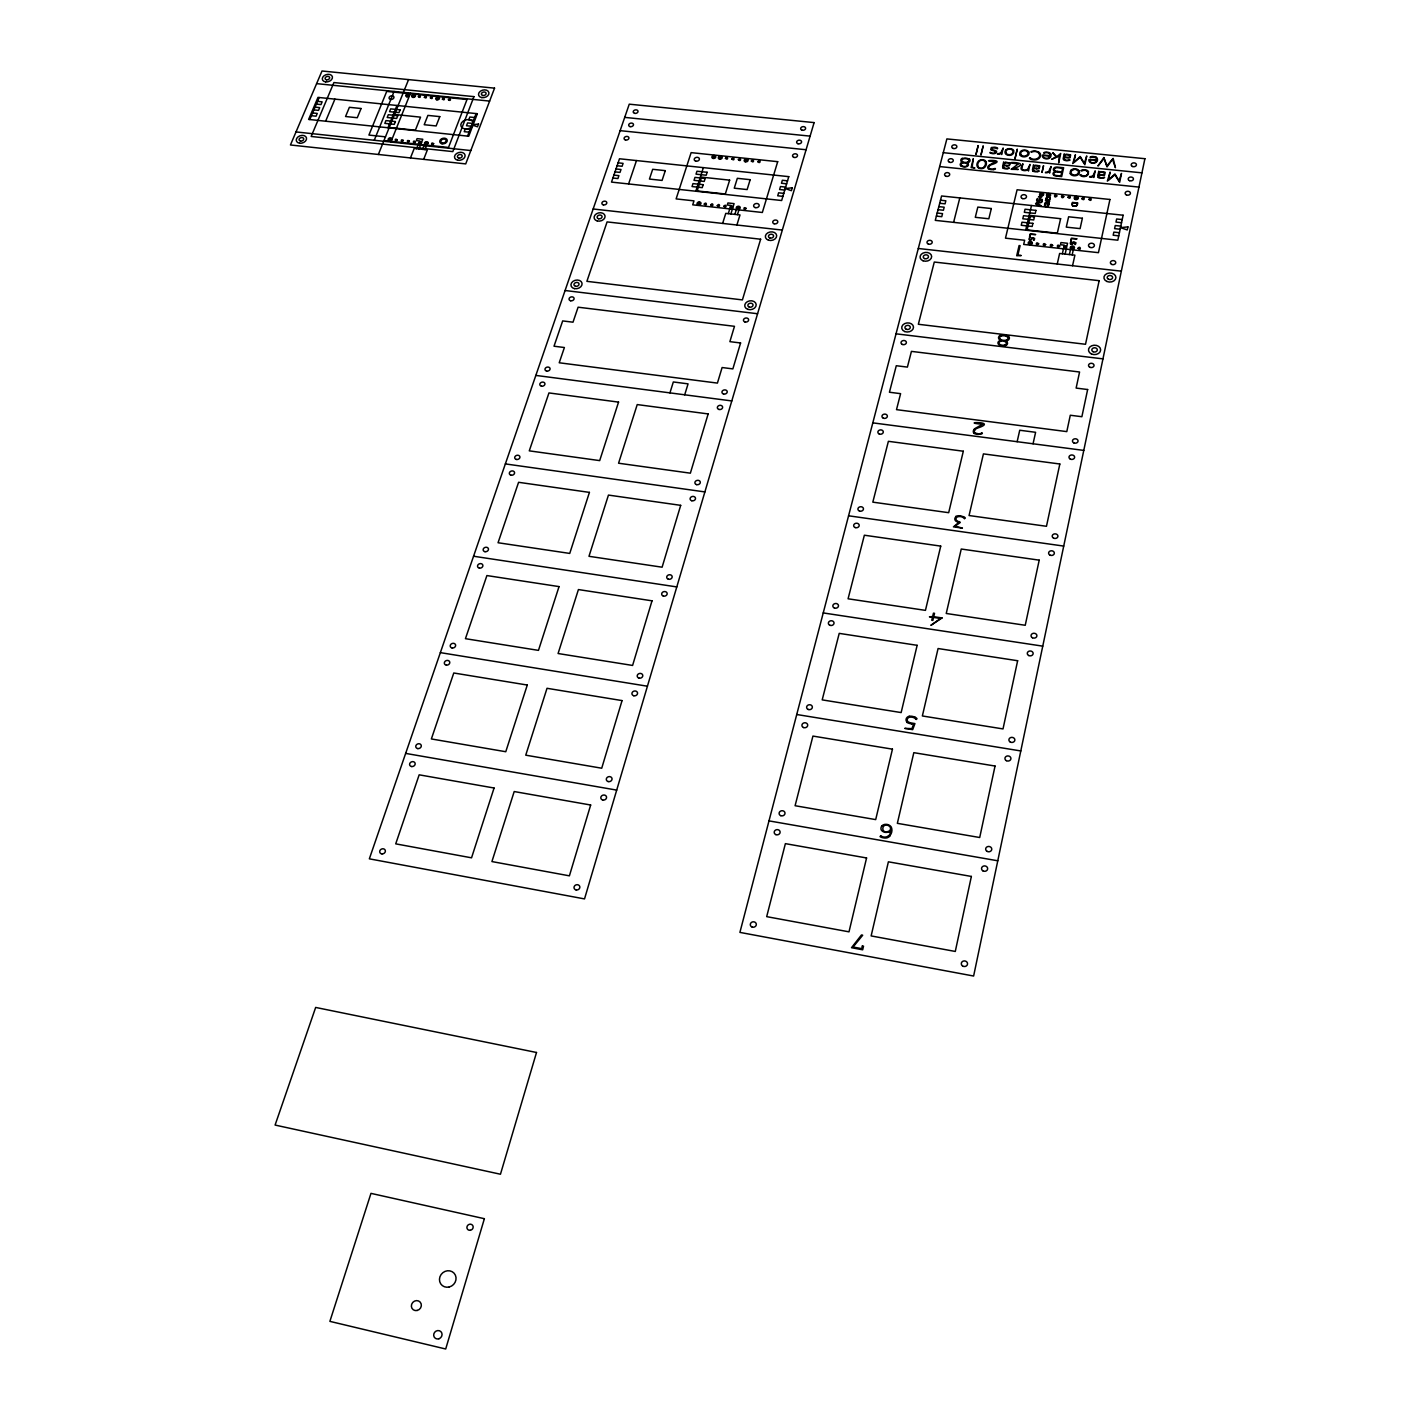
<?xml version="1.0" encoding="UTF-8"?>
<svg xmlns="http://www.w3.org/2000/svg" width="1420" height="1420" viewBox="0 0 1420 1420"><rect width="100%" height="100%" fill="white"/><g stroke="black" fill="none" stroke-linecap="round" stroke-linejoin="round"><path stroke-width="1.5" d="M1097.891 175.352L1098.778 171.181L1099.346 172.423A3.443 2.538 -2.2 0 1 1100.802 171.607L1105.221 172.335L1104.636 175.015A4.579 3.372 -2.2 0 1 1101.956 175.175M1099.257 173.187L1098.991 174.447L1102.026 174.749M1093.311 175.92L1093.808 177.482L1095.228 170.844L1093.666 174.216A3.923 2.893 -2.4 0 1 1092.406 176.08M1069.384 254.553L1070.609 249.068L1073.396 249.37L1072.171 254.872M1033.05 443.786L1035.606 432.301L1019.737 430.242L1017.146 441.709M1072.562 265.717L1074.887 255.156L1059.622 253.47L1057.243 263.996M1062.355 253.772L1064.29 245.145L1060.456 244.737L1060.935 242.571L1067.538 243.281L1065.124 254.091M1044.818 205.012L1045.049 204.072M1048.528 204.427L1048.297 205.368A2.343 1.739 -3.1 0 1 1047.978 206.06A1.953 1.455 -3 0 1 1047.197 206.504L1044.907 205.847M1039.848 199.9L1041.819 199.688L1041.747 201.622L1042.244 199.474L1039.688 199.013L1037.984 201.409L1039.156 201.143A3.319 2.467 -3.3 0 0 1039.795 199.9M1025.684 230.217L1031.506 205.51M1002.715 165.98L1003.692 161.862L1004.295 163.087A2.609 1.935 -4.1 0 1 1005.75 162.306M953.619 222.337L959.813 197.877M734.868 214.367L736.483 209.13L739.074 209.415L737.459 214.651M684.706 394.813L688.061 383.861L673.328 381.962L669.938 392.878M736.891 225.017L739.997 214.935L725.762 213.373L722.638 223.419M728.3 213.639L730.856 205.403L727.288 205.012L727.928 202.953L734.087 203.628L730.892 213.941M695.8 191.256L703.361 167.631M628.598 183.925L636.497 160.549M467.535 136.107L476.144 113.582M422.627 149.366L424.58 144.414L426.976 144.68L425.041 149.615M423.675 159.359L427.385 149.863L414.214 148.461L410.469 157.94M416.557 148.709L419.628 140.935L416.308 140.598L417.072 138.645L422.787 139.249L418.953 148.976M390.873 142.035L410.522 93.117M387.962 127.782L396.961 105.488M378.359 154.478L408.57 79.609M374.259 140.26L394.086 91.448M325.642 121.197L334.925 99.116M309.791 119.546L319.145 97.518M1031.328 239.199L1031.346 239.163A4.793 3.603 -3.2 0 0 1031.612 238.72M1073.378 242.305L1075.828 242.571A3.195 2.414 -2.3 0 1 1075.526 244.062A2.378 1.793 -2.2 0 1 1075.064 244.577L1074.763 244.453A2.077 1.562 -2.2 0 0 1075.277 243.903L1074.177 242.128M1032.109 238.01L1034.541 238.294A3.177 2.396 -3.1 0 1 1034.221 239.767A2.361 1.775 -3.1 0 1 1033.76 240.282L1033.458 240.157A2.059 1.544 -3.1 0 0 1033.973 239.607L1032.908 237.85M880.684 835.883L880.027 836.628A7.828 6.869 -2.3 0 0 883.346 837.818A7.828 6.887 -2.3 0 0 887.163 837.818A7.384 6.497 -2.3 0 0 890.056 835.883M1072.348 243.796L1072.615 243.459A4.828 3.621 -2.4 0 0 1072.881 242.998M1049.54 199.332L1049.362 199.741A1.935 1.438 -3.1 0 0 1049.859 199.332A2.378 1.775 -3.1 0 0 1049.611 197.22M997.195 148.692L997.674 148.248A5.005 3.674 -4.4 0 0 996.29 147.52A7.011 5.147 -4.4 0 0 994.568 147.201L991.337 147.52L990.698 149.561A3.088 2.272 -4.4 0 0 991.533 150.112A9.851 7.224 -4.4 0 0 992.207 150.343L993.183 150.626A7.899 5.822 -4.4 0 1 994.071 150.839L995.544 151.745L994.692 152.97M916.308 719.39L917.018 718.768A5.201 4.455 -2.4 0 0 915.101 717.189M964.642 518.566L965.316 517.998A4.988 4.047 -2.7 0 0 963.452 516.578M1030.032 157.904L1029.411 158.277A4.81 3.532 -3.6 0 0 1031.044 159.359A7.473 5.485 -3.6 0 0 1036.6 159.714A6.195 4.544 -3.6 0 0 1040.505 156.023A6.195 4.544 -3.6 0 0 1038.322 151.798M1069.508 157.123L1069.65 155.046L1066.136 154.815A3.248 2.378 -3 0 0 1064.68 155.756L1064.45 157.034L1067.449 157.318A3.674 2.698 -3 0 0 1069.455 157.23M1070.13 157.496L1070.644 154.922L1066.384 154.194A3.408 2.503 -3 0 0 1064.822 155.029L1064.255 153.804L1063.349 157.922A3.514 2.574 -3 0 0 1063.722 159.892A5.236 3.852 -3 0 0 1068.248 160.549A5.396 3.958 -3 0 0 1069.988 160.176L1069.721 159.643A3.301 2.414 -3 0 1 1068.195 160.105C1065.319 161.72 1061.13 156.306 1067.343 157.815A4.526 3.319 -3 0 0 1070.059 157.655M1080.371 174.909L1081.028 174.642A3.142 2.308 -2.5 0 0 1082.04 175.53A4.278 3.142 -2.5 0 0 1085.537 175.743A3.941 2.911 -2.5 0 0 1087.081 174.909M1030.689 239.731L1029.589 239.465M887.89 831.605C879.867 833.788 882.122 821.257 889.293 826.138A3.514 3.088 -2.2 0 1 888.068 831.516M1070.822 243.725L1072.224 244.275A2.964 2.236 -2.3 0 0 1073.112 243.21M1005.75 162.288L1010.099 163.069L1009.354 165.643A4.313 3.177 -4.1 0 1 1006.78 165.803M1071.816 244.382L1070.786 244.169M1089.744 159.892C1103.482 158.046 1092.814 165.732 1090.081 161.383M1084.951 169.832L1084.809 169.814A4.153 3.071 -2.6 0 0 1081.099 170.471M1036.653 168.323L1033.653 168.021L1033.938 166.779A3.231 2.396 -3.5 0 1 1035.375 165.82L1038.943 166.105L1038.641 168.181A3.674 2.698 -3.5 0 1 1036.671 168.27M1006.762 165.874C1000.532 164.188 1004.401 169.726 1007.49 168.181A3.053 2.254 -4.1 0 0 1008.999 167.702L1009.336 168.252A5.733 4.224 -4.1 0 1 1007.437 168.731M1036.547 168.82C1030.352 167.169 1034.31 172.69 1037.363 171.128A3.284 2.432 -3.5 0 0 1038.89 170.666L1039.227 171.199A7.224 5.325 -3.5 0 1 1037.452 171.696M1101.92 175.246C1095.654 173.613 1099.719 179.133 1102.79 177.571A4.384 3.231 -2.2 0 0 1104.316 177.092L1104.6 177.642A5.449 4.011 -2.2 0 1 1102.896 178.139M1057.403 171.429L1061.823 171.855L1062.639 168.199L1058.219 167.773A5.485 4.047 -3.1 0 0 1055.45 167.844M1056.657 176.098L1061.663 176.595L1063.633 167.737L1058.344 167.223A6.248 4.615 -3.1 0 0 1054.865 167.382A3.159 2.325 -3.1 0 0 1055.504 171.554M316.607 83.638L489.634 101.086M624.711 117.381L810.092 136.125M943.27 152.685L1141.946 172.849M620.132 130.658L806.063 149.739M317.512 101.352L322.145 101.832L320.973 104.583L316.34 104.104M474.653 117.523L469.86 117.026L468.778 119.83L473.57 120.327M939.649 166.566L1138.964 187.085M394.511 114.452L420.551 117.15L415.368 130.214L389.257 127.48M315.062 107.139L319.695 107.618L318.524 110.369L313.891 109.89M472.381 123.416L467.588 122.919L466.505 125.741L471.316 126.238M312.595 112.943L317.246 113.422L316.074 116.191L311.424 115.695M470.127 129.344L465.316 128.847L464.233 131.669L469.044 132.166M385.477 136.835L368.916 135.077L386.719 91.412L467.02 99.507L448.507 147.449L383.968 140.58M618.091 162.838L623.096 163.371L622.102 166.282L617.096 165.749M787.532 180.819L782.349 180.269L781.462 183.251L786.644 183.801M940.484 200.22L945.844 200.788L945.063 203.841L939.703 203.273M1122.208 219.567L1116.652 218.982L1115.978 222.088L1121.534 222.691M295.999 131.936L470.819 150.555M615.996 168.962L621.001 169.495L620.007 172.406L615.002 171.873M785.668 187.085L780.485 186.535L779.598 189.517L784.781 190.067M938.833 206.628L944.194 207.196L943.412 210.249L938.052 209.681M1120.806 226.117L1115.25 225.531L1114.593 228.655L1120.149 229.241M613.901 175.104L618.907 175.636L617.913 178.565L612.908 178.015M783.787 193.368L778.604 192.8L777.716 195.8L782.899 196.351M937.182 213.035L942.543 213.621L941.762 216.692L936.383 216.106M1119.421 232.702L1113.848 232.099L1113.173 235.223L1118.747 235.827M593.152 208.988L782.313 230.076M918.296 248.482L1121.339 271.167M1037.842 201.409L1036.706 200.664M565.071 290.514L757.57 313.731M896.038 333.824L1102.967 358.87M535.837 375.412L731.779 400.937M872.803 422.858L1083.78 450.406M505.36 463.914L704.888 491.923M848.574 515.797L1063.722 546.079M473.552 556.232L676.79 586.922M823.227 612.925L1042.759 646.153M1037.825 201.09L1037.345 200.912A2.201 1.633 -3.2 0 1 1037.984 198.729L1037.7 198.516A2.804 2.094 -3.2 0 0 1036.706 200.628M911.445 723.898L913.557 724.253L911.942 728.637L904.788 728.371L912.669 729.649L914.942 723.579L911.924 723.082A14.75 12.585 -2.4 0 1 909.67 722.585L907.983 721.715A3.231 2.769 -2.5 0 1 908.853 717.437A6.141 5.254 -2.4 0 1 916.148 719.478M440.36 652.632L647.431 686.215M796.744 714.509L1020.803 750.949M405.658 753.399L616.706 790.106M768.983 820.884L997.781 860.786M1029.518 239.873L1030.956 239.98A2.946 2.219 -3.2 0 0 1031.843 238.915M1081.294 170.648L1081.809 171.039A3.248 2.396 -2.6 0 1 1083.158 170.453A4.242 3.124 -2.5 0 1 1086.655 170.79M994.976 168.43L995.473 168.873A4.81 3.55 -4.3 0 1 993.574 169.637M981.788 432.887L982.374 433.455A5.716 4.526 -2.9 0 1 980.102 434.36M1046.238 199.262L1047.907 199.35L1046.522 199.208A1.935 1.438 -3.1 0 1 1047.534 197.256L1049.291 197.415A1.988 1.473 -3.1 0 1 1049.859 198.694M1046.096 198.942L1046.096 198.906A2.308 1.722 -3.1 0 1 1047.445 196.954A2.059 1.526 -3.1 0 1 1049.522 197.273M997.213 148.674A6.39 4.704 -4.4 0 0 995.97 148.088L992.083 147.822L992.172 149.686A4.402 3.231 -4.4 0 0 992.935 149.916L993.734 150.147A5.147 3.781 -4.4 0 1 996.29 151.088A2.059 1.509 -4.4 0 1 995.225 153.36A4.366 3.213 -4.4 0 1 991.124 153.271A5.201 3.816 -4.4 0 1 989.793 152.774L990.255 152.33A6.195 4.544 -4.4 0 0 991.48 152.916A4.242 3.124 -4.4 0 0 994.728 153.076M1000.301 153.129A3.301 2.432 -4.3 0 1 997.798 153.608L997.444 154.177A4.775 3.514 -4.3 0 0 999.644 153.999A3.461 2.556 -4.3 0 0 1001.206 152.987L1001.668 154.514L1003.212 147.999L1001.544 151.319A4.171 3.071 -4.3 0 1 1000.319 153.147M1006.088 153.04A4.242 3.124 -4.1 0 1 1006.691 150.218A3.142 2.308 -4.1 0 1 1008.147 149.349A3.39 2.485 -4.1 0 1 1011.785 149.703A3.816 2.804 -4.1 0 1 1012.833 150.804A4.242 3.124 -4.1 0 1 1012.194 153.537A5.023 3.692 -4.1 0 1 1010.667 154.514A3.958 2.911 -4.1 0 1 1007.064 154.123A4.366 3.213 -4.1 0 1 1005.999 153.076M1013.685 150.538A4.438 3.266 -4.1 0 0 1012.318 149.207A5.84 4.295 -4.1 0 0 1007.845 148.816A4.81 3.532 -4.1 0 0 1006.017 149.81M1013.454 150.609A4.721 3.461 -4.1 0 1 1011.058 155.153A4.952 3.639 -4.1 0 1 1006.478 154.585A4.153 3.053 -4.1 0 1 1005.254 153.254A4.668 3.443 -4.1 0 1 1006.106 149.863M1027.53 152.188A3.301 2.432 -3.8 0 0 1023.057 150.804A3.159 2.308 -3.8 0 0 1021.566 151.62A3.674 2.698 -3.8 0 0 1020.998 154.46M1020.891 154.496A4.384 3.231 -3.8 0 0 1021.938 155.561A3.816 2.804 -3.8 0 0 1025.542 155.88A4.384 3.213 -3.8 0 0 1027.033 155.082A3.674 2.698 -3.8 0 0 1027.672 152.206M1028.612 151.94A5.272 3.869 -3.8 0 0 1027.21 150.644A5.822 4.278 -3.8 0 0 1022.737 150.236A5.84 4.295 -3.8 0 0 1020.838 151.23A5.112 3.763 -3.8 0 0 1019.986 154.691M1028.755 151.887A4.828 3.55 -3.8 0 1 1026.021 156.573A4.828 3.55 -3.8 0 1 1019.773 154.762M1038.144 152.011A6.177 4.544 -3.6 0 0 1030.849 151.745L1031.31 152.277A5.289 3.887 -3.6 0 1 1037.878 152.348M1030.157 157.815A5.289 3.887 -3.6 0 0 1038.446 157.798A4.988 3.656 -3.6 0 0 1039.28 153.91M1037.771 152.348A4.775 3.514 -3.6 0 1 1039.405 153.857M1050.871 154.052A5.289 3.887 -3.4 0 0 1049.451 152.756A6.301 4.633 -3.4 0 0 1047.126 152.206L1046.895 152.153A4.81 3.532 -3.4 0 0 1045.173 152.153A3.461 2.538 -3.4 0 0 1043.629 152.845L1043.966 153.307A3.816 2.804 -3.4 0 1 1049.912 154.23A3.479 2.556 -3.4 0 1 1050.179 155.614L1042.528 155.099A4.881 3.585 -3.4 0 0 1042.617 156.839A4.597 3.372 -3.4 0 0 1048.368 158.703A4.917 3.621 -3.4 0 0 1050.694 154.105M1089.939 161.241A4.864 3.568 -2.4 0 1 1089.761 159.892M1096.009 157.088A6.39 4.686 -2.5 0 0 1093.595 156.626L1093.471 156.573A5.431 3.994 -2.5 0 0 1091.696 156.555A3.585 2.627 -2.5 0 0 1090.063 157.247L1090.418 157.726A3.834 2.822 -2.5 0 1 1096.435 158.649A4.579 3.372 -2.5 0 1 1096.772 160.052L1088.98 159.537A4.349 3.195 -2.5 0 0 1089.158 161.294A4.366 3.195 -2.5 0 0 1094.856 163.016A4.952 3.639 -2.5 0 0 1097.216 158.543M1095.938 157.176A5.343 3.923 -2.5 0 1 1097.376 158.472M962.405 161.649A2.308 1.704 -4.9 0 1 963.097 158.898A5.147 3.799 -4.9 0 1 968.262 159.466M967.748 162.075A5.076 3.745 -4.9 0 1 962.476 161.596M968.316 159.413A2.308 1.704 -4.9 0 1 967.765 162.111M961.695 165.678A1.988 1.473 -4.9 0 1 962.316 163.229A4.189 3.088 -4.9 0 1 966.913 163.744A2.236 1.651 -4.9 0 1 966.31 166.246A4.224 3.124 -4.9 0 1 961.748 165.643M962.92 162.519A3.266 2.414 -4.9 0 1 962.334 158.206M962.582 158.543A6.053 4.455 -4.9 0 1 968.937 159.129M969.327 158.862A3.266 2.414 -4.9 0 1 966.736 162.927A3.55 2.627 -4.9 0 1 968.192 163.815M968.103 163.85A2.698 1.988 -4.9 0 1 966.807 166.584A5.307 3.923 -4.9 0 1 961.091 165.998M961.038 166.034A2.769 2.041 -4.9 0 1 961.038 163.087M961.091 163.105A3.159 2.325 -4.9 0 1 962.902 162.59M977.812 165.927A7.987 5.893 -4.5 0 1 978.912 161.773A3.799 2.804 -4.6 0 1 980.457 160.549A3.319 2.449 -4.6 0 1 984.397 160.957A3.799 2.804 -4.6 0 1 985.338 162.395A7.242 5.343 -4.6 0 1 984.308 166.53M984.521 166.619A3.692 2.733 -4.6 0 1 980.652 168.11A3.692 2.733 -4.6 0 1 977.652 165.945M989.385 165.927A7.437 5.502 -4.3 0 1 991.036 164.844C1010.703 158.436 973.871 160.584 995.651 161.631L990.521 164.454A6.674 4.934 -4.3 0 0 988.622 165.678A3.568 2.645 -4.4 0 0 988.356 168.873A6.709 4.952 -4.4 0 0 993.556 169.53M988.888 168.554A3.372 2.485 -4.3 0 1 989.474 165.98M989.225 168.465A3.905 2.876 -4.4 0 0 991.337 169.033A5.361 3.958 -4.3 0 0 995.083 168.572M1003.106 167.968A3.319 2.449 -4.1 0 1 1002.804 165.998M1007.401 168.643A5.13 3.781 -4.1 0 1 1002.999 168.128M1032.908 170.897A3.514 2.591 -3.5 0 1 1032.642 168.945L1033.511 164.791L1034.044 166.016A3.408 2.503 -3.5 0 1 1035.499 165.199L1039.866 165.927L1039.227 168.572A4.526 3.337 -3.5 0 1 1036.582 168.731M1037.417 171.571A5.236 3.852 -3.5 0 1 1032.802 171.057M1048.191 171.696A3.337 2.467 -3.3 0 1 1045.67 172.175L1045.386 172.743A4.224 3.106 -3.3 0 0 1047.534 172.583A3.514 2.591 -3.3 0 0 1049.114 171.554L1049.593 173.116L1051.084 166.513L1049.416 169.85A4.082 3 -3.3 0 1 1048.262 171.749M1054.936 170.666A2.343 1.722 -3.1 0 1 1055.486 167.951M1057.421 171.376A5.378 3.958 -3.1 0 1 1054.812 170.773M1055.113 172.157A4.704 3.479 -3.1 0 1 1057.634 172.033L1061.698 172.406L1060.9 175.956L1056.853 175.565A4.704 3.461 -3.1 0 1 1054.492 174.926A2.29 1.686 -3.1 0 1 1055.131 172.21M1056.657 176.027A5.343 3.941 -3.1 0 1 1053.693 175.281M1053.8 175.192A2.769 2.041 -3.1 0 1 1055.397 171.696M1073.396 169.584A3.195 2.343 -2.7 0 0 1071.922 170.453A4.278 3.159 -2.7 0 0 1071.301 173.346A4.438 3.266 -2.7 0 0 1072.331 174.447A4.011 2.946 -2.7 0 0 1076.023 174.837A5.112 3.763 -2.8 0 0 1077.62 173.897A4.313 3.177 -2.7 0 0 1078.188 171.074A3.869 2.858 -2.7 0 0 1077.123 169.921M1073.413 169.637A3.443 2.538 -2.7 0 1 1077.088 169.938M1079.04 170.79A5.343 3.941 -2.7 0 0 1077.62 169.477A5.893 4.349 -2.7 0 0 1073.076 169.033A5.911 4.349 -2.7 0 0 1071.177 170.045M1079.2 170.755A4.899 3.603 -2.7 0 1 1076.484 175.494A4.899 3.603 -2.7 0 1 1070.13 173.63M1070.431 173.542A5.343 3.941 -2.7 0 1 1071.248 170.08M1088.572 171.731A5.343 3.941 -2.6 0 0 1087.134 170.4A5.627 4.153 -2.5 0 0 1084.933 169.868M1088.093 171.891A4.544 3.355 -2.5 0 1 1085.963 176.222A4.544 3.355 -2.5 0 1 1080.016 175.086M1087.063 174.891A4.562 3.355 -2.6 0 0 1087.702 171.962A5.786 4.26 -2.6 0 0 1086.619 170.826M1091.803 176.932A4.899 3.603 -2.4 0 1 1089.566 177.109L1089.921 176.524A3.071 2.254 -2.4 0 0 1092.388 176.062M1093.276 175.902A3.585 2.645 -2.4 0 1 1091.82 176.968M1099.204 173.169A3.266 2.414 -2.2 0 1 1100.695 172.228L1104.227 172.459L1104.103 174.571A3.71 2.733 -2.2 0 1 1102.062 174.695M1098.281 177.358A3.55 2.609 -2.2 0 1 1097.979 175.37M1102.843 178.032A5.289 3.887 -2.2 0 1 1098.175 177.518M975.167 429.532A8.84 7.011 -2.8 0 1 977.155 428.201C1000.621 420.675 956.796 422.237 982.658 424.225L976.534 427.668A7.916 6.284 -2.9 0 0 974.262 429.177M974.546 432.851A4.011 3.177 -2.9 0 1 975.274 429.586M977.457 433.544A4.633 3.674 -3 0 1 974.954 432.745M981.912 433.047A6.354 5.041 -2.9 0 1 977.421 433.686M980.066 434.236A7.97 6.319 -3 0 1 973.925 433.331M973.907 433.242A4.242 3.372 -3 0 1 974.351 429.248M955.926 516.773A3.852 3.124 -2.8 0 0 955.624 520.874A5.822 4.721 -2.7 0 0 958.944 522.311L953.441 526.856L962.405 528.098L955.021 526.252L960.275 522.471L959.547 521.69A5.822 4.721 -2.7 0 1 956.459 520.696M955.678 516.401A6.993 5.68 -2.7 0 1 963.204 516.845M964.428 518.673A5.857 4.757 -2.7 0 0 957.453 516.845A3.071 2.503 -2.8 0 0 956.619 520.554M907.025 722.106A4.242 3.621 -2.5 0 1 907.149 717.331A3.585 3.071 -2.5 0 1 909.261 716.319M911.462 723.756A9.265 7.916 -2.5 0 1 906.794 722.336M909.244 716.266A8.502 7.277 -2.4 0 1 915.03 717.295M888.476 831.96A5.591 4.917 -2.3 0 1 881.199 829.884A5.396 4.739 -2.3 0 1 882.157 825.517M882.335 825.623A4.42 3.887 -2.3 0 1 884.536 824.434A6.301 5.538 -2.3 0 1 891.281 827.043A10.242 8.999 -2.4 0 1 889.825 835.723M888.015 836.22A5.893 5.183 -2.3 0 1 880.773 835.794M888.157 836.362A8.271 7.277 -2.4 0 0 890.535 832.191A10.756 9.461 -2.5 0 0 890.784 830.913L890.802 830.505A4.171 3.656 -2.2 0 1 888.636 832.297M1000.408 339.416A2.698 2.077 -3.1 0 1 1001.224 335.99M1001.26 336.078A5.964 4.615 -3 0 1 1007.277 336.842A2.787 2.165 -3 0 1 1006.602 340.161M1006.531 340.019A5.964 4.597 -3 0 1 1000.496 339.344M1000.408 341.421A4.721 3.656 -3 0 1 1005.68 342.007A2.556 1.988 -3 0 1 1005.04 345.078M1000.337 341.315A2.325 1.81 -3 0 0 999.644 344.297A5.041 3.905 -3 0 0 1004.969 344.936M1001.064 340.445A3.745 2.893 -3.1 0 1 1000.39 335.191M1000.639 335.564A7.064 5.467 -3 0 1 1008.076 336.451M1008.537 336.114A3.816 2.946 -3 0 1 1005.52 341.031A3.728 2.893 -3 0 1 1007.135 342.149A3.106 2.414 -3 0 1 1005.644 345.575M1005.608 345.486A6.23 4.81 -3 0 1 998.917 344.687A3.142 2.432 -3.1 0 1 998.917 341.155A3.692 2.858 -3 0 1 1001.047 340.534M1075.561 206.006A2.609 1.935 -2.5 0 1 1073.13 205.758A2.325 1.722 -2.5 0 1 1072.437 205.012A2.858 2.13 -2.5 0 1 1072.402 204.001L1072.668 202.74L1077.319 203.22L1077.034 204.48A3.426 2.556 -2.5 0 1 1076.573 205.456A2.68 2.006 -2.5 0 1 1072.899 205.793M1075.721 206.344A3.088 2.29 -2.5 0 0 1077.425 204.551L1077.744 202.971L1072.402 202.403L1072.047 203.983A3.088 2.29 -2.5 0 0 1072.845 206.042M1029.322 239.856A2.84 2.13 -3.1 0 1 1029.589 237.69A3.585 2.698 -3.1 0 1 1030.121 237.016L1030.405 237.211A1.97 1.473 -3.1 0 0 1029.766 237.797M1031.417 238.649A6.195 4.651 -3 0 1 1031.896 237.921M1070.716 241.915A3.621 2.716 -2.2 0 1 1071.354 241.311L1071.656 241.506A1.988 1.491 -2.3 0 0 1071.017 242.074M1070.591 244.151A2.858 2.148 -2.2 0 1 1070.822 241.986M1072.686 242.944A6.23 4.686 -2.1 0 1 1073.165 242.199M448.418 99.755C451.684 102.453 450.601 96.223 448.418 99.755M442.383 99.151C445.649 101.814 444.495 95.672 442.401 99.081M436.366 98.548C439.898 101.015 438.23 95.14 436.401 98.406M433.668 143.633C431.591 147.431 430.295 140.935 433.668 143.633M430.366 97.927C433.668 100.554 432.354 94.501 430.384 97.802M427.597 142.976C425.964 146.668 423.834 140.544 427.597 142.976M421.509 142.337C420.355 139.249 417.338 145.195 421.474 142.532M424.349 97.323C427.739 99.932 426.337 93.809 424.349 97.323M418.367 96.72C421.562 99.4 420.48 93.205 418.367 96.649M415.439 141.698C413.149 145.479 412.279 138.911 415.439 141.769M757.836 161.756C760.942 164.915 760.712 158.064 757.854 161.685M412.368 96.116C415.598 98.708 414.658 92.655 412.404 95.974M409.386 141.041C407.7 144.751 405.889 138.397 409.368 141.112M746.139 208.403C744.115 212.29 742.482 205.421 746.139 208.403M751.34 161.081C754.57 164.188 754.02 157.425 751.34 161.01M406.386 95.513C409.794 98.069 408.321 92.016 406.404 95.442M403.315 140.402C401.256 144.219 399.978 137.722 403.315 140.474M744.843 160.389C748.216 163.495 747.168 156.75 744.861 160.318M397.28 139.763C395.399 143.438 393.766 137.207 397.28 139.763M738.365 159.714C741.382 162.892 741.258 156.129 738.382 159.643M736.927 207.764C739.891 211.048 739.838 204.196 736.944 207.622M391.245 139.124C389.541 142.816 387.589 136.675 391.245 139.124M731.886 159.04C735.187 162.164 734.353 155.348 731.886 159.04M730.359 207.054C733.856 210.089 732.667 203.486 730.395 206.912M1088.838 199.439C1092.282 202.882 1091.519 195.889 1088.856 199.368M725.425 158.365C728.762 161.454 727.874 154.745 725.425 158.365M723.809 206.326C726.916 209.574 726.703 202.669 723.827 206.255M1078.011 248.34C1081.472 251.837 1080.726 244.826 1078.046 248.198M1081.862 198.711C1085.217 202.19 1084.774 194.948 1081.862 198.711M718.964 157.691C722.389 160.744 721.324 154.017 718.964 157.691M717.278 205.616C720.543 208.829 719.922 201.817 717.278 205.616M1070.964 247.577C1073.91 251.251 1074.39 243.903 1070.964 247.577M1074.905 197.983C1078.401 201.338 1077.514 194.522 1074.94 197.841M710.745 204.906C713.994 208.119 713.248 201.267 710.763 204.835M715.13 156.928C713.284 160.637 711.455 154.105 715.13 156.928M1063.917 246.796C1067.077 250.417 1066.97 243.228 1063.953 246.654M1067.946 197.256C1071.017 200.806 1071.124 193.67 1067.964 197.185M704.231 204.178C707.55 207.32 706.645 200.628 704.267 204.036M1059.693 246.104C1056.924 249.955 1056.356 242.554 1059.693 246.104M1063.775 196.599C1061.645 200.415 1059.977 193.333 1063.775 196.599M697.717 203.468C700.699 206.734 700.734 199.776 697.735 203.397M1052.664 245.323C1049.735 249.245 1049.416 241.737 1052.664 245.411M1056.835 195.871C1054.084 199.705 1053.48 192.41 1056.835 195.942M1045.652 244.559C1042.546 248.411 1042.457 241.027 1045.652 244.559M1049.912 195.143C1048.776 191.718 1045.226 197.788 1049.877 195.356M1043.008 194.416C1040.328 198.161 1039.635 191.025 1043.008 194.416M1038.659 243.796C1035.624 247.666 1035.464 240.193 1038.659 243.867M1031.666 243.015C1029.394 246.902 1027.885 239.696 1031.666 243.015M1110.049 172.299L1108.523 179.932L1114.931 173.95L1119.102 180.926L1121.498 173.417L1119.652 182.328L1114.913 174.784L1107.351 181.121L1110.049 172.299M1075.419 154.869L1073.84 162.43L1080.247 156.484L1084.33 163.371L1086.744 155.934L1084.862 164.755L1080.212 157.318L1072.686 163.584L1075.419 154.869M1127.924 226.88L1127.267 229.933L1120.486 227.644L1127.924 226.88M1144.91 158.703L973.623 976.037L739.909 932.39L946.874 138.911L1144.91 158.703M1123.131 215.219L1117.824 240.193L935.283 220.366L941.584 195.978L1123.131 215.219M1087.649 389.524L1081.88 416.717L1070.29 415.243L1066.793 431.609L896.499 409.652L900.599 393.659L889.435 392.239L896.286 365.721L907.398 367.105L911.427 351.379L1079.573 372.005L1076.129 388.086L1087.649 389.524M971.369 876.442L955.287 951.453L871.134 935.922L888.387 861.816L971.369 876.442M995.047 766.037L979.711 837.516L897.351 823.334L913.823 752.671L995.047 766.037M1017.643 660.726L1003.017 728.922L922.361 715.964L938.07 648.532L1017.643 660.726M1039.209 560.154L1025.24 625.279L946.235 613.476L961.251 549.025L1039.209 560.154M1059.835 464.003L1046.469 526.288L969.061 515.531L983.421 453.885L1059.835 464.003M1099.151 280.681L1085.519 344.279L918.349 324.275L934.289 262.043L1099.151 280.681M1109.943 199.474L1098.441 252.671L1023.678 244.435L1024.654 240.264L1005.484 238.169L1017.093 189.765L1109.943 199.474M1059.338 156.093L1058.681 162.803L1060.74 153.466L1056.817 156.644L1052.77 152.721L1056.072 157.016L1051.67 159.306L1059.338 156.093M1076.786 238.844L1071.656 238.595L1070.786 240.885L1071.39 238.258L1076.786 238.844M1082.377 218.254L1080.087 228.62L1066.278 227.129L1068.621 216.781L1082.377 218.254M1043.522 165.767L1042.031 172.37L1043.522 165.767M1060.616 218.68L1057.314 233.182L1027.104 229.898L1030.494 215.449L1060.616 218.68M1027.991 169.53L1028.47 171.021L1029.997 164.436L1028.382 167.844A3.461 2.556 -3.7 0 1 1025.932 170.027A3.461 2.556 -3.7 0 1 1022.329 169.388A3.568 2.645 -3.7 0 1 1022.063 167.507L1022.915 163.744L1021.229 167.471A4.011 2.946 -3.7 0 0 1021.566 169.69A4.704 3.479 -3.7 0 0 1026.376 170.4A3.692 2.716 -3.7 0 0 1027.991 169.53M1048.847 204.231L1048.563 205.421A2.308 1.722 -3.1 0 1 1047.303 206.77A2.201 1.633 -3 0 1 1045.209 206.504A2.308 1.722 -3 0 1 1044.552 204.995L1044.854 203.823L1048.847 204.231M1049.131 202.971L1045.084 202.758L1049.078 200.894C1037.505 199.954 1058.166 199.758 1045.67 202.599L1049.131 202.971M1017.199 149.331L1015.034 158.614L1017.199 149.331M1039.919 197.06L1039.99 198.179L1041.712 196.972L1040.221 195.712L1038.499 196.918L1039.919 197.06M942.063 617.948L930.863 625.35L940.537 618.481L933.561 617.434L932.851 620.433L931.769 620.274L932.479 617.274L929.443 616.812L932.656 616.528L933.455 613.156L934.52 613.316L933.739 616.688L942.063 617.948M1040.807 205.634C1024.619 202.776 1053.001 200.557 1036.351 203.521L1040.807 205.634M1035.535 234.566L1030.441 234.318L1029.553 236.608L1030.174 233.98L1035.535 234.566M1018.158 169.441L1011.164 169.317L1018.424 163.815C994.905 161.827 1037.452 161.188 1012.389 168.873L1018.158 169.441M1021.086 255.529L1016.702 255.76L1019.098 245.553L1020.093 245.66L1017.856 255.174L1021.086 255.529M862.366 945.951L861.745 948.631L853.065 947.016L862.703 935.212L861.461 934.981L851.503 947.708L862.668 949.803L863.52 946.164L862.366 945.951M1032.908 223.366L1032.18 226.472L1021.246 225.283L1021.974 222.195L1032.908 223.366M1034.434 216.869L1033.707 219.958L1022.79 218.786L1023.518 215.698L1034.434 216.869M1035.943 210.391L1035.233 213.462L1024.317 212.308L1025.045 209.219L1035.943 210.391M1004.118 163.85L1003.816 165.093L1006.798 165.377A3.497 2.574 -4.1 0 0 1008.892 165.288A1.881 1.385 -4.1 0 0 1009.212 163.264A3.337 2.467 -4.1 0 0 1005.591 162.945A3.585 2.645 -4.1 0 0 1004.118 163.85M866.573 857.964L849 931.839L766.693 916.645L785.384 843.64L866.573 857.964M892.452 749.156L875.696 819.606L795.093 805.726L812.932 736.075L892.452 749.156M917.143 645.319L901.15 712.574L822.198 699.882L839.22 633.373L917.143 645.319M940.732 546.114L925.449 610.369L848.077 598.796L864.354 535.216L940.732 546.114M963.31 451.223L948.684 512.691L872.821 502.147L888.387 441.318L963.31 451.223M978.149 145.621L976.037 154.319L978.149 145.621M983.119 146.1L981.025 154.798L983.119 146.1M973.268 158.88L971.12 167.631L974.883 168.004L972.132 167.116L973.268 158.88M991.337 208.545L988.835 218.769L975.292 217.313L977.83 207.089L991.337 208.545M536.511 1052.486L500.461 1174.233L275.089 1125.066L315.666 1007.437L536.511 1052.486M814.104 122.599L584.525 898.913L369.342 858.834L629.255 104.175L814.104 122.599M788.774 176.648L781.657 200.522L611.505 182.097L619.493 158.774L788.774 176.648M740.583 342.983L732.862 368.898L722.106 367.531L717.419 383.098L559.214 362.774L564.397 347.527L554.013 346.214L562.675 320.92L573.005 322.198L578.1 307.199L734.477 326.316L729.88 341.652L740.583 342.983M484.38 1218.697L445.702 1349L329.884 1321.363L370.975 1193.368L484.38 1218.697M792.289 187.795L791.419 190.688L785.224 188.54L792.289 187.795M590.667 805.016L569.402 875.838L491.923 861.567L514.2 791.543L590.667 805.016M622.049 700.592L601.725 768.22L525.755 755.174L547.019 688.292L622.049 700.592M652.011 600.82L632.592 665.447L558.078 653.519L578.419 589.566L652.011 600.82M680.695 505.342L662.11 567.201L588.981 556.303L608.452 495.083L680.695 505.342M708.154 413.93L690.368 473.179L618.57 463.222L637.225 404.576L708.154 413.93M760.641 239.217L742.411 299.904L586.886 281.337L607.085 221.91L760.641 239.217M777.698 161.667L762.345 212.485L692.712 204.835L693.972 200.859L676.115 198.906L691.132 152.632L777.698 161.667M750.168 179.683L747.133 189.57L734.264 188.185L737.335 178.316L750.168 179.683M729.649 180.145L725.318 193.99L697.149 190.937L701.569 177.145L729.649 180.145M703.166 184.689L702.226 187.653L692.037 186.552L692.978 183.606L703.166 184.689M705.154 178.476L704.213 181.44L694.025 180.34L694.984 177.393L705.154 178.476M707.125 172.281L706.202 175.228L696.013 174.145L696.971 171.216L707.125 172.281M494.071 788.011L471.547 857.822L395.718 843.853L419.166 774.823L494.071 788.011M527.281 685.043L505.768 751.73L431.361 738.95L453.779 672.991L527.281 685.043M559.036 586.602L538.464 650.378L465.441 638.68L486.9 575.561L559.036 586.602M589.424 492.385L569.74 553.427L498.047 542.742L518.584 482.303L589.424 492.385M618.552 402.108L599.684 460.612L529.269 450.85L548.954 392.932L618.552 402.108M665.288 170.648L662.075 180.429L649.437 179.062L652.685 169.299L665.288 170.648M478.522 124.055L477.475 126.806L471.866 124.8L478.522 124.055M494.55 88.146L465.724 163.904L290.443 144.982L322.003 71L494.55 88.146M477.351 113.706L468.742 136.231L308.619 119.422L317.973 97.394L477.351 113.706M473.96 96.631L452.82 151.603L311.158 136.462L333.913 82.555L473.96 96.631M439.792 116.617L436.135 125.954L424.207 124.712L427.899 115.393L439.792 116.617M395.399 121.57L394.281 124.356L384.82 123.362L385.956 120.576L395.399 121.57M397.76 115.695L396.642 118.481L387.198 117.505L388.317 114.718L397.76 115.695M400.103 109.855L399.002 112.624L389.559 111.665L390.677 108.879L400.103 109.855M361.07 108.506L357.272 117.736L345.557 116.511L349.391 107.299L361.07 108.506M1103.855 157.567L1097.926 166.016L1104.121 158.472L1107.05 166.885L1112.481 159.271L1115.428 167.684L1113.173 158.454L1106.872 165.909L1103.855 157.567M1050.054 156.111L1043.256 155.454A4.828 3.55 -3.3 0 0 1043.451 156.803A3.532 2.591 -3.4 0 0 1047.072 158.294A3.532 2.591 -3.4 0 0 1050.179 156.111M390.713 99.453A2.503 1.793 -15.8 0 0 393.926 96.95A2.503 1.793 -15.8 0 0 389.896 96.454A2.503 1.793 -15.8 0 0 390.713 99.453M442.064 143.793A3.834 2.769 -15.1 0 0 447.229 140.19A3.834 2.769 -15.1 0 0 441.194 139.071A3.834 2.769 -15.1 0 0 442.064 143.793M442.49 142.959A2.68 1.935 -15.1 0 0 446.093 140.438A2.68 1.935 -15.1 0 0 441.886 139.639A2.68 1.935 -15.1 0 0 442.49 142.959M425.609 144.52A1.917 1.385 -15.4 0 0 428.201 142.71A1.917 1.385 -15.4 0 0 425.201 142.16A1.917 1.385 -15.4 0 0 425.609 144.52M406.901 96.791A1.881 1.349 -15.5 0 0 409.457 95.016A1.881 1.349 -15.5 0 0 406.51 94.483A1.881 1.349 -15.5 0 0 406.901 96.791M412.883 97.394A1.881 1.349 -15.4 0 0 415.439 95.619A1.881 1.349 -15.4 0 0 412.474 95.087A1.881 1.349 -15.4 0 0 412.883 97.394M436.898 99.826A1.881 1.349 -15 0 0 439.454 98.051A1.881 1.349 -15 0 0 436.472 97.518A1.881 1.349 -15 0 0 436.898 99.826M389.382 140.669A1.899 1.367 -16 0 0 391.831 138.752A1.899 1.367 -16 0 0 388.76 138.379A1.899 1.367 -16 0 0 389.382 140.669M576.094 889.932A2.964 2.627 -17.7 0 0 579.786 886.541A2.964 2.627 -17.7 0 0 574.922 885.53A2.964 2.627 -17.7 0 0 576.094 889.932M602.683 800.01A2.911 2.52 -15.3 0 0 606.535 796.957A2.911 2.52 -15.3 0 0 601.867 795.697A2.911 2.52 -15.3 0 0 602.683 800.01M411.693 766.552A2.858 2.414 -21.9 0 0 415.084 763.161A2.858 2.414 -21.9 0 0 410.398 762.558A2.858 2.414 -21.9 0 0 411.693 766.552M381.998 853.917A2.911 2.503 -24.7 0 0 385.228 850.225A2.911 2.503 -24.7 0 0 380.382 849.888A2.911 2.503 -24.7 0 0 381.998 853.917M608.186 781.568A2.893 2.503 -14.8 0 0 612.02 778.533A2.893 2.503 -14.8 0 0 607.352 777.29A2.893 2.503 -14.8 0 0 608.186 781.568M633.781 695.747A2.84 2.414 -13.1 0 0 637.527 692.818A2.84 2.414 -13.1 0 0 632.929 691.647A2.84 2.414 -13.1 0 0 633.781 695.747M446.377 665.128A2.787 2.325 -19.2 0 0 449.696 661.88A2.787 2.325 -19.2 0 0 445.081 661.329A2.787 2.325 -19.2 0 0 446.377 665.128M417.817 748.606A2.84 2.396 -21.3 0 0 421.207 745.251A2.84 2.396 -21.3 0 0 416.539 744.666A2.84 2.396 -21.3 0 0 417.817 748.606M639.035 678.121A2.84 2.396 -12.8 0 0 642.763 675.21A2.84 2.396 -12.8 0 0 638.183 674.074A2.84 2.396 -12.8 0 0 639.035 678.121M663.3 596.045A2.787 2.308 -11.6 0 0 667.169 593.436A2.787 2.308 -11.6 0 0 662.785 592.087A2.787 2.308 -11.6 0 0 663.3 596.045M479.392 568.106A2.716 2.219 -17.1 0 0 482.835 565.142A2.716 2.219 -17.1 0 0 478.398 564.379A2.716 2.219 -17.1 0 0 479.392 568.106M452.057 647.964A2.769 2.308 -18.8 0 0 455.589 644.911A2.769 2.308 -18.8 0 0 451.098 644.094A2.769 2.308 -18.8 0 0 452.057 647.964M668.323 579.2A2.769 2.29 -11.4 0 0 672.175 576.609A2.769 2.29 -11.4 0 0 667.808 575.278A2.769 2.29 -11.4 0 0 668.323 579.2M691.717 500.728A2.716 2.201 -10.6 0 0 695.498 498.207A2.716 2.201 -10.6 0 0 691.185 496.947A2.716 2.201 -10.6 0 0 691.717 500.728M510.987 475.185A2.662 2.13 -15.4 0 0 514.555 472.523A2.662 2.13 -15.4 0 0 510.312 471.547A2.662 2.13 -15.4 0 0 510.987 475.185M485.001 551.688A2.716 2.201 -16.8 0 0 488.427 548.759A2.716 2.201 -16.8 0 0 484.025 547.996A2.716 2.201 -16.8 0 0 485.001 551.688M696.528 484.61A2.716 2.183 -10.4 0 0 700.291 482.09A2.716 2.183 -10.4 0 0 695.995 480.847A2.716 2.183 -10.4 0 0 696.528 484.61M718.946 409.457A2.662 2.112 -9.7 0 0 722.62 407.007A2.662 2.112 -9.7 0 0 718.396 405.836A2.662 2.112 -9.7 0 0 718.946 409.457M541.446 386.169A2.609 2.041 -14.2 0 0 544.925 383.595A2.609 2.041 -14.2 0 0 540.772 382.69A2.609 2.041 -14.2 0 0 541.446 386.169M516.365 459.459A2.662 2.112 -15.2 0 0 519.915 456.814A2.662 2.112 -15.2 0 0 515.691 455.855A2.662 2.112 -15.2 0 0 516.365 459.459M546.611 371.082A2.609 2.023 -14 0 0 550.072 368.525A2.609 2.023 -14 0 0 545.919 367.656A2.609 2.023 -14 0 0 546.611 371.082M570.663 300.774A2.556 1.953 -13.1 0 0 574.071 298.289A2.556 1.953 -13.1 0 0 569.97 297.454A2.556 1.953 -13.1 0 0 570.663 300.774M744.861 321.914A2.609 2.023 -9.1 0 0 748.642 319.748A2.609 2.023 -9.1 0 0 744.612 318.417A2.609 2.023 -9.1 0 0 744.861 321.914M723.543 393.997A2.662 2.094 -9.6 0 0 727.217 391.583A2.662 2.094 -9.6 0 0 722.993 390.411A2.662 2.094 -9.6 0 0 723.543 393.997M634.634 113.351A2.449 1.775 -11.4 0 0 638.024 111.221A2.449 1.775 -11.4 0 0 634.207 110.316A2.449 1.775 -11.4 0 0 634.634 113.351M802.034 130.178A2.503 1.828 -8.2 0 0 805.619 128.173A2.503 1.828 -8.2 0 0 801.75 127.019A2.503 1.828 -8.2 0 0 802.034 130.178M630.09 126.629A2.449 1.793 -11.5 0 0 633.497 124.481A2.449 1.793 -11.5 0 0 629.663 123.558A2.449 1.793 -11.5 0 0 630.09 126.629M797.987 143.739A2.503 1.846 -8.2 0 0 801.59 141.716A2.503 1.846 -8.2 0 0 797.721 140.562A2.503 1.846 -8.2 0 0 797.987 143.739M749.281 307.093A2.609 2.006 -9 0 0 753.044 304.945A2.609 2.006 -9 0 0 749.032 303.614A2.609 2.006 -9 0 0 749.281 307.093M769.889 237.992A2.574 1.935 -8.7 0 0 773.58 235.898A2.574 1.935 -8.7 0 0 769.622 234.637A2.574 1.935 -8.7 0 0 769.889 237.992M768.504 240.193A5.68 4.278 -8.7 0 0 776.669 235.56A5.68 4.278 -8.7 0 0 767.918 232.773A5.68 4.278 -8.7 0 0 768.504 240.193M747.861 309.365A5.769 4.438 -9 0 0 756.185 304.608A5.769 4.438 -9 0 0 747.31 301.697A5.769 4.438 -9 0 0 747.861 309.365M574.532 288.633A5.644 4.295 -13 0 0 582.022 283.166A5.644 4.295 -13 0 0 572.988 281.355A5.644 4.295 -13 0 0 574.532 288.633M597.305 220.97A5.556 4.153 -12.3 0 0 605.062 216.035A5.556 4.153 -12.3 0 0 596.4 213.816A5.556 4.153 -12.3 0 0 597.305 220.97M598.548 218.751A2.503 1.881 -12.3 0 0 602.062 216.532A2.503 1.881 -12.3 0 0 598.157 215.52A2.503 1.881 -12.3 0 0 598.548 218.751M575.615 286.308A2.556 1.935 -13 0 0 579.005 283.84A2.556 1.935 -13 0 0 574.922 283.006A2.556 1.935 -13 0 0 575.615 286.308M464.713 128.918A6.354 4.597 -14.6 0 0 473.268 122.919A6.354 4.597 -14.6 0 0 463.222 121.073A6.354 4.597 -14.6 0 0 464.713 128.918M325.659 81.898A5.218 3.674 -16.8 0 0 332.386 76.715A5.218 3.674 -16.8 0 0 324.079 75.739A5.218 3.674 -16.8 0 0 325.659 81.898M299.62 143.225A5.289 3.799 -17.6 0 0 306.489 137.9A5.289 3.799 -17.6 0 0 298.076 136.835A5.289 3.799 -17.6 0 0 299.62 143.225M457.808 160.247A5.396 3.923 -14.8 0 0 465.068 155.135A5.396 3.923 -14.8 0 0 456.548 153.555A5.396 3.923 -14.8 0 0 457.808 160.247M481.788 97.589A5.307 3.799 -14.2 0 0 488.906 92.619A5.307 3.799 -14.2 0 0 480.51 91.129A5.307 3.799 -14.2 0 0 481.788 97.589M458.891 158.099A2.432 1.775 -14.8 0 0 462.174 155.774A2.432 1.775 -14.8 0 0 458.341 155.064A2.432 1.775 -14.8 0 0 458.891 158.099M300.596 141.095A2.396 1.722 -17.6 0 0 303.702 138.681A2.396 1.722 -17.6 0 0 299.886 138.201A2.396 1.722 -17.6 0 0 300.596 141.095M326.6 79.822A2.361 1.668 -16.8 0 0 329.653 77.479A2.361 1.668 -16.8 0 0 325.89 77.035A2.361 1.668 -16.8 0 0 326.6 79.822M482.853 95.495A2.396 1.722 -14.2 0 0 486.084 93.258A2.396 1.722 -14.2 0 0 482.285 92.566A2.396 1.722 -14.2 0 0 482.853 95.495M793.922 157.407A2.52 1.864 -8.3 0 0 797.525 155.366A2.52 1.864 -8.3 0 0 793.638 154.194A2.52 1.864 -8.3 0 0 793.922 157.407M625.51 139.994A2.467 1.81 -11.6 0 0 628.936 137.829A2.467 1.81 -11.6 0 0 625.084 136.888A2.467 1.81 -11.6 0 0 625.51 139.994M603.305 204.853A2.503 1.864 -12.2 0 0 606.802 202.634A2.503 1.864 -12.2 0 0 602.897 201.658A2.503 1.864 -12.2 0 0 603.305 204.853M774.131 223.756A2.556 1.917 -8.6 0 0 777.805 221.68A2.556 1.917 -8.6 0 0 773.865 220.437A2.556 1.917 -8.6 0 0 774.131 223.756M695.782 161.135A2.627 1.935 -10.2 0 0 699.403 158.827A2.627 1.935 -10.2 0 0 695.267 157.815A2.627 1.935 -10.2 0 0 695.782 161.135M755.138 207.586A2.804 2.112 -9 0 0 759.185 205.296A2.804 2.112 -9 0 0 754.854 203.947A2.804 2.112 -9 0 0 755.138 207.586M737.459 209.219A2.006 1.509 -9.4 0 0 740.228 207.444A2.006 1.509 -9.4 0 0 737.051 206.645A2.006 1.509 -9.4 0 0 737.459 209.219M713.053 158.419A1.97 1.455 -9.9 0 0 715.769 156.697A1.97 1.455 -9.9 0 0 712.645 155.934A1.97 1.455 -9.9 0 0 713.053 158.419M719.496 159.093A1.97 1.455 -9.8 0 0 722.212 157.371A1.97 1.455 -9.8 0 0 719.088 156.608A1.97 1.455 -9.8 0 0 719.496 159.093M745.251 161.773A1.988 1.455 -9.3 0 0 748.109 160.176A1.988 1.455 -9.3 0 0 745.074 159.235A1.988 1.455 -9.3 0 0 745.251 161.773M698.25 204.906A1.988 1.491 -10.2 0 0 701.001 203.149A1.988 1.491 -10.2 0 0 697.841 202.35A1.988 1.491 -10.2 0 0 698.25 204.906M962.547 965.955A3.142 2.822 4.2 0 0 967.535 964.091A3.142 2.822 4.2 0 0 963.186 961.109A3.142 2.822 4.2 0 0 962.547 965.955M982.764 870.762A3.071 2.716 2.8 0 0 987.645 868.951A3.071 2.716 2.8 0 0 983.35 866.111A3.071 2.716 2.8 0 0 982.764 870.762M775.835 834.623A2.982 2.627 -7.4 0 0 780.13 831.978A2.982 2.627 -7.4 0 0 775.533 830.079A2.982 2.627 -7.4 0 0 775.835 834.623M752.139 927.065A3.035 2.733 -8.5 0 0 756.31 924.083A3.035 2.733 -8.5 0 0 751.482 922.379A3.035 2.733 -8.5 0 0 752.139 927.065M987.077 851.361A3.071 2.68 2.6 0 0 991.781 849.249A3.071 2.68 2.6 0 0 987.29 846.728A3.071 2.68 2.6 0 0 987.077 851.361M1006.336 760.659A3 2.574 1.7 0 0 1010.933 758.599A3 2.574 1.7 0 0 1006.531 756.203A3 2.574 1.7 0 0 1006.336 760.659M803.525 727.537A2.911 2.503 -6.6 0 0 807.714 725.016A2.911 2.503 -6.6 0 0 803.188 723.224A2.911 2.503 -6.6 0 0 803.525 727.537M780.734 815.666A2.964 2.591 -7.2 0 0 785.011 813.056A2.964 2.591 -7.2 0 0 780.432 811.175A2.964 2.591 -7.2 0 0 780.734 815.666M1010.294 742.056A3 2.556 1.5 0 0 1014.874 740.015A3 2.556 1.5 0 0 1010.472 737.637A3 2.556 1.5 0 0 1010.294 742.056M1028.666 655.507A2.946 2.449 0.8 0 0 1033.156 653.519A2.946 2.449 0.8 0 0 1028.825 651.265A2.946 2.449 0.8 0 0 1028.666 655.507M829.954 625.315A2.84 2.378 -6 0 0 834.037 622.865A2.84 2.378 -6 0 0 829.617 621.197A2.84 2.378 -6 0 0 829.954 625.315M808.193 709.467A2.893 2.485 -6.5 0 0 812.364 706.947A2.893 2.485 -6.5 0 0 807.873 705.19A2.893 2.485 -6.5 0 0 808.193 709.467M1032.429 637.757A2.929 2.432 0.7 0 0 1036.902 635.787A2.929 2.432 0.7 0 0 1032.589 633.533A2.929 2.432 0.7 0 0 1032.429 637.757M1049.966 555.114A2.876 2.343 0.2 0 0 1054.35 553.179A2.876 2.343 0.2 0 0 1050.108 551.049A2.876 2.343 0.2 0 0 1049.966 555.114M855.23 527.583A2.787 2.272 -5.7 0 0 859.207 525.222A2.787 2.272 -5.7 0 0 854.858 523.66A2.787 2.272 -5.7 0 0 855.23 527.583M834.428 608.026A2.84 2.361 -6 0 0 838.492 605.594A2.84 2.361 -6 0 0 834.072 603.944A2.84 2.361 -6 0 0 834.428 608.026M1053.569 538.144A2.876 2.325 0.1 0 0 1057.935 536.227A2.876 2.325 0.1 0 0 1053.711 534.115A2.876 2.325 0.1 0 0 1053.569 538.144M1070.343 459.122A2.822 2.236 -0.4 0 0 1074.638 457.258A2.822 2.236 -0.4 0 0 1070.467 455.234A2.822 2.236 -0.4 0 0 1070.343 459.122M879.246 434.005A2.733 2.183 -5.5 0 0 883.311 431.946A2.733 2.183 -5.5 0 0 879.193 430.224A2.733 2.183 -5.5 0 0 879.246 434.005M859.508 511.058A2.787 2.254 -5.6 0 0 863.466 508.715A2.787 2.254 -5.6 0 0 859.135 507.153A2.787 2.254 -5.6 0 0 859.508 511.058M883.329 418.19A2.716 2.165 -5.4 0 0 887.376 416.131A2.716 2.165 -5.4 0 0 883.275 414.445A2.716 2.165 -5.4 0 0 883.329 418.19M902.392 344.457A2.68 2.077 -5.3 0 0 906.386 342.451A2.68 2.077 -5.3 0 0 902.339 340.836A2.68 2.077 -5.3 0 0 902.392 344.457M1089.85 367.265A2.769 2.148 -0.8 0 0 1094.039 365.455A2.769 2.148 -0.8 0 0 1089.939 363.555A2.769 2.148 -0.8 0 0 1089.85 367.265M1073.786 442.88A2.804 2.219 -0.5 0 0 1078.064 441.034A2.804 2.219 -0.5 0 0 1073.91 439.046A2.804 2.219 -0.5 0 0 1073.786 442.88M953.104 148.425A2.556 1.881 -5.2 0 0 956.885 146.562A2.556 1.881 -5.2 0 0 952.997 145.16A2.556 1.881 -5.2 0 0 953.104 148.425M1132.468 166.477A2.645 1.935 -1.7 0 0 1136.444 164.791A2.645 1.935 -1.7 0 0 1132.521 163.123A2.645 1.935 -1.7 0 0 1132.468 166.477M949.519 162.288A2.574 1.899 -5.2 0 0 953.299 160.407A2.574 1.899 -5.2 0 0 949.412 159.004A2.574 1.899 -5.2 0 0 949.519 162.288M1129.468 180.659A2.645 1.953 -1.6 0 0 1133.462 178.955A2.645 1.953 -1.6 0 0 1129.521 177.287A2.645 1.953 -1.6 0 0 1129.468 180.659M1093.151 351.734A2.751 2.13 -0.9 0 0 1097.323 349.923A2.751 2.13 -0.9 0 0 1093.24 348.042A2.751 2.13 -0.9 0 0 1093.151 351.734M1108.523 279.296A2.716 2.041 -1.2 0 0 1112.623 277.521A2.716 2.041 -1.2 0 0 1108.594 275.746A2.716 2.041 -1.2 0 0 1108.523 279.296M1106.837 281.444A5.982 4.526 -1.2 0 0 1115.907 277.539A5.982 4.526 -1.2 0 0 1106.996 273.598A5.982 4.526 -1.2 0 0 1106.837 281.444M1091.43 353.953A6.088 4.704 -0.9 0 0 1100.66 349.959A6.088 4.704 -0.9 0 0 1091.625 345.805A6.088 4.704 -0.9 0 0 1091.43 353.953M904.753 331.552A5.911 4.562 -5.3 0 0 913.504 327.15A5.911 4.562 -5.3 0 0 904.593 323.636A5.911 4.562 -5.3 0 0 904.753 331.552M923.071 260.783A5.804 4.402 -5.2 0 0 931.662 256.505A5.804 4.402 -5.2 0 0 922.876 253.15A5.804 4.402 -5.2 0 0 923.071 260.783M924.597 258.6A2.627 1.988 -5.2 0 0 928.485 256.665A2.627 1.988 -5.2 0 0 924.509 255.156A2.627 1.988 -5.2 0 0 924.597 258.6M906.315 329.298A2.662 2.059 -5.3 0 0 910.291 327.31A2.662 2.059 -5.3 0 0 906.244 325.712A2.662 2.059 -5.3 0 0 906.315 329.298M1126.433 194.948A2.662 1.97 -1.6 0 0 1130.444 193.244A2.662 1.97 -1.6 0 0 1126.486 191.54A2.662 1.97 -1.6 0 0 1126.433 194.948M945.897 176.24A2.574 1.917 -5.2 0 0 949.714 174.358A2.574 1.917 -5.2 0 0 945.809 172.921A2.574 1.917 -5.2 0 0 945.897 176.24M928.36 244.062A2.627 1.97 -5.2 0 0 932.23 242.145A2.627 1.97 -5.2 0 0 928.272 240.637A2.627 1.97 -5.2 0 0 928.36 244.062M1111.682 264.404A2.698 2.041 -1.3 0 0 1115.765 262.647A2.698 2.041 -1.3 0 0 1111.754 260.872A2.698 2.041 -1.3 0 0 1111.682 264.404M1022.489 198.569A2.751 2.059 -3.6 0 0 1026.518 196.563A2.751 2.059 -3.6 0 0 1022.293 195.019A2.751 2.059 -3.6 0 0 1022.489 198.569M1089.921 247.364A2.964 2.219 -1.9 0 0 1094.412 245.447A2.964 2.219 -1.9 0 0 1090.027 243.512A2.964 2.219 -1.9 0 0 1089.921 247.364M1071.266 249.015A2.112 1.58 -2.2 0 0 1074.461 247.648A2.112 1.58 -2.2 0 0 1071.354 246.263A2.112 1.58 -2.2 0 0 1071.266 249.015M1040.665 195.818A2.077 1.544 -3.2 0 0 1043.682 194.309A2.077 1.544 -3.2 0 0 1040.505 193.155A2.077 1.544 -3.2 0 0 1040.665 195.818M1047.445 196.493A2.077 1.544 -3.1 0 0 1050.605 195.143A2.077 1.544 -3.1 0 0 1047.552 193.812A2.077 1.544 -3.1 0 0 1047.445 196.493M1075.206 199.404A2.077 1.544 -2.5 0 0 1078.366 198.054A2.077 1.544 -2.5 0 0 1075.295 196.723A2.077 1.544 -2.5 0 0 1075.206 199.404M1029.305 244.435A2.094 1.58 -3.1 0 0 1032.358 242.909A2.094 1.58 -3.1 0 0 1029.145 241.72A2.094 1.58 -3.1 0 0 1029.305 244.435M986.208 162.199A5.964 4.402 -4.6 0 0 985.001 160.442A4.597 3.39 -4.6 0 0 980.208 160.052A4.917 3.621 -4.6 0 0 978.238 161.418A8.449 6.23 -4.5 0 0 977.12 166.158A4.349 3.213 -4.6 0 0 983.101 168.394A5.538 4.082 -4.6 0 0 985.072 166.957A9.017 6.656 -4.6 0 0 986.226 162.199M417.214 1310.465A5.183 4.81 -45.4 0 0 420.178 1302.104A5.183 4.81 -45.4 0 0 411.658 1304.27A5.183 4.81 -45.4 0 0 417.214 1310.465M470.162 1230.306A3.213 2.982 -37.8 0 0 472.683 1225.424A3.213 2.982 -37.8 0 0 467.251 1226.028A3.213 2.982 -37.8 0 0 470.162 1230.306M449.27 1286.981A8.573 7.987 -42.6 0 0 454.08 1273.19A8.573 7.987 -42.6 0 0 439.934 1276.775A8.573 7.987 -42.6 0 0 449.27 1286.981M438.922 1338.776A4.366 4.065 -47.5 0 0 440.874 1331.605A4.366 4.065 -47.5 0 0 433.828 1333.912A4.366 4.065 -47.5 0 0 438.922 1338.776"/></g></svg>
